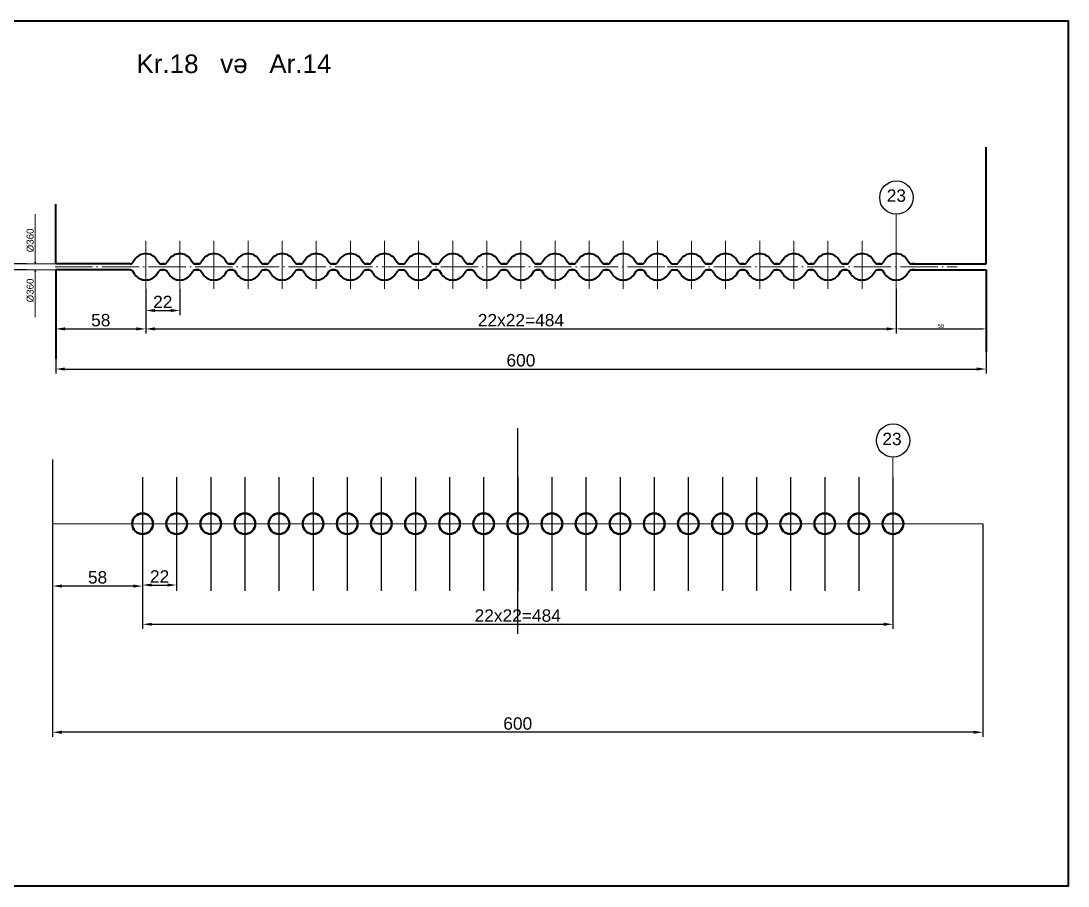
# Model space of a CAD drawing. Header units: millimetres. Extents: x 1526 to 31626, y -4643 to 9189.
# Drawn here: x 8038 to 8713, y -1469 to -911 of the extents above; entities that cross this region are included whole.
import ezdxf

# ---------------------------------------------------------------- set-up
doc = ezdxf.new("R2010")
doc.units = ezdxf.units.MM
doc.linetypes.add('ACAD_ISO04W100', pattern=[30, 24, -3, 0, -3])
for name, color, linetype, lineweight in [('Quota', 3, 'Continuous', 40), ('контурная', 7, 'Continuous', 50), ('осевые', 1, 'ACAD_ISO04W100', 25), ('тонкая', 7, 'Continuous', 20), ('тонкий', 7, 'Continuous', 20)]:
    doc.layers.add(name, color=color, linetype=linetype, lineweight=lineweight)
doc.layers.add('осевая', color=4, linetype='Continuous')
doc.styles.add('s1v4', font='arial.ttf', dxfattribs={"height": 4})
doc.styles.get("Standard").update_dxf_attribs({"font": 'arial.ttf'})
doc.dimstyles.new('ISO-25', dxfattribs={"dimtxt": 2.5, "dimasz": 2.5, "dimexe": 1.25, "dimexo": 0.625, "dimtad": 1, "dimtxsty": 'Standard', "dimcen": 2.5, "dimadec": 0, "dimazin": 0, "dimtfac": 1, "dimtmove": 0, "dimatfit": 3, "dimfxl": 1, "dimarcsym": 0})
doc.dimstyles.new('s2v4', dxfattribs={"dimtxt": 8, "dimasz": 6, "dimexe": 3, "dimexo": 0, "dimgap": 1.5, "dimtad": 1, "dimtxsty": 'Standard', "dimcen": 2.5, "dimadec": 0, "dimazin": 0, "dimtfac": 1, "dimtmove": 0, "dimatfit": 3, "dimfxl": 1, "dimarcsym": 0})

# ---------------------------------------------------------------- blocks, each defined once
blk = doc.blocks.new('*D697')
at = {"layer": 'Defpoints', "color": 0, "transparency": 16777216}
for p in [(8058.33, -1193.94), (8658.33, -1235.36), (8058.33, -1369.93)]:
    blk.add_point(p, dxfattribs=at)
at = {"layer": 'тонкая', "color": 0, "lineweight": -2, "transparency": 16777216}
for p, q in [((8058.33, -1193.94), (8058.33, -1372.93)), ((8658.33, -1235.36), (8658.33, -1372.93)), ((8652.33, -1369.93), (8064.33, -1369.93))]:
    blk.add_line(p, q, dxfattribs=at)
at = {"layer": 'тонкая', "color": 0, "transparency": 16777216}
for points in [[(8064.33, -1368.93), (8064.33, -1370.93), (8058.33, -1369.93)], [(8652.33, -1368.93), (8652.33, -1370.93), (8658.33, -1369.93)]]:
    blk.add_solid(points, dxfattribs=at)
at = {"layer": 'тонкая', "color": 0, "transparency": 16777216, "insert": (8358.33, -1364.34), "char_height": 8, "attachment_point": 5}
blk.add_mtext('600', dxfattribs=at)
blk = doc.blocks.new('*D705')
at = {"layer": 'Defpoints', "color": 0, "transparency": 16777216}
for p in [(8118.38, -1083.74), (8140.38, -1083.74), (8140.38, -1097.73)]:
    blk.add_point(p, dxfattribs=at)
at = {"layer": 'тонкий', "color": 0, "lineweight": -2, "transparency": 16777216}
for p, q in [((8118.38, -1083.74), (8118.38, -1100.73)), ((8140.38, -1083.74), (8140.38, -1100.73)), ((8124.38, -1097.73), (8134.38, -1097.73))]:
    blk.add_line(p, q, dxfattribs=at)
at = {"layer": 'тонкий', "color": 0, "transparency": 16777216}
for points in [[(8124.38, -1096.73), (8124.38, -1098.73), (8118.38, -1097.73)], [(8134.38, -1096.73), (8134.38, -1098.73), (8140.38, -1097.73)]]:
    blk.add_solid(points, dxfattribs=at)
at = {"layer": 'тонкий', "color": 0, "transparency": 16777216, "insert": (8129.38, -1092.21), "char_height": 8, "attachment_point": 5}
blk.add_mtext('22', dxfattribs=at)
blk = doc.blocks.new('*D706')
at = {"layer": 'Defpoints', "color": 0, "transparency": 16777216}
for p in [(8602.38, -1083.74), (8118.38, -1091.67), (8602.38, -1109.59)]:
    blk.add_point(p, dxfattribs=at)
at = {"layer": 'тонкий', "color": 0, "lineweight": -2, "transparency": 16777216}
for p, q in [((8602.38, -1083.74), (8602.38, -1112.59)), ((8118.38, -1091.67), (8118.38, -1112.59)), ((8124.38, -1109.59), (8596.38, -1109.59))]:
    blk.add_line(p, q, dxfattribs=at)
at = {"layer": 'тонкий', "color": 0, "transparency": 16777216}
for points in [[(8124.38, -1108.59), (8124.38, -1110.59), (8118.38, -1109.59)], [(8596.38, -1108.59), (8596.38, -1110.59), (8602.38, -1109.59)]]:
    blk.add_solid(points, dxfattribs=at)
at = {"layer": 'тонкий', "color": 0, "transparency": 16777216, "insert": (8360.38, -1104), "char_height": 8, "attachment_point": 5}
blk.add_mtext('22x22=484', dxfattribs=at)
blk = doc.blocks.new('*D707')
at = {"layer": 'Defpoints', "color": 0, "transparency": 16777216}
for p in [(8060.38, -1071.57), (8118.38, -1083.74), (8118.38, -1109.59)]:
    blk.add_point(p, dxfattribs=at)
at = {"layer": 'тонкий', "color": 0, "lineweight": -2, "transparency": 16777216}
for p, q in [((8060.38, -1071.57), (8060.38, -1112.59)), ((8118.38, -1083.74), (8118.38, -1112.59)), ((8066.38, -1109.59), (8112.38, -1109.59))]:
    blk.add_line(p, q, dxfattribs=at)
at = {"layer": 'тонкий', "color": 0, "transparency": 16777216}
for points in [[(8066.38, -1108.59), (8066.38, -1110.59), (8060.38, -1109.59)], [(8112.38, -1108.59), (8112.38, -1110.59), (8118.38, -1109.59)]]:
    blk.add_solid(points, dxfattribs=at)
at = {"layer": 'тонкий', "color": 0, "transparency": 16777216, "insert": (8089.38, -1104), "char_height": 8, "attachment_point": 5}
blk.add_mtext('58', dxfattribs=at)
blk = doc.blocks.new('*D708')
at = {"color": 0, "lineweight": -2, "transparency": 16777216}
for p, q in [((8660.38, -1072.2), (8660.38, -1110.84)), ((8602.38, -1084.99), (8602.38, -1110.84)), ((8604.88, -1109.59), (8657.88, -1109.59))]:
    blk.add_line(p, q, dxfattribs=at)
at = {"color": 0, "transparency": 16777216}
for points in [[(8604.88, -1109.17), (8604.88, -1110), (8602.38, -1109.59)], [(8657.88, -1109.17), (8657.88, -1110), (8660.38, -1109.59)]]:
    blk.add_solid(points, dxfattribs=at)
at = {"layer": 'Defpoints', "color": 0, "transparency": 16777216}
for p in [(8660.38, -1071.57), (8602.38, -1084.36), (8660.38, -1109.59)]:
    blk.add_point(p, dxfattribs=at)
at = {"color": 0, "lineweight": 15, "transparency": 16777216, "insert": (8631.38, -1107.68), "char_height": 2.5, "attachment_point": 5}
blk.add_mtext('58', dxfattribs=at)
blk = doc.blocks.new('*D709')
at = {"layer": 'Defpoints', "color": 0, "transparency": 16777216}
for p in [(8660.38, -1124.3), (8060.38, -1128.81), (8660.38, -1135.49)]:
    blk.add_point(p, dxfattribs=at)
at = {"layer": 'тонкий', "color": 0, "lineweight": -2, "transparency": 16777216}
for p, q in [((8660.38, -1124.3), (8660.38, -1138.49)), ((8060.38, -1128.81), (8060.38, -1138.49)), ((8066.38, -1135.49), (8654.38, -1135.49))]:
    blk.add_line(p, q, dxfattribs=at)
at = {"layer": 'тонкий', "color": 0, "transparency": 16777216}
for points in [[(8066.38, -1134.49), (8066.38, -1136.49), (8060.38, -1135.49)], [(8654.38, -1134.49), (8654.38, -1136.49), (8660.38, -1135.49)]]:
    blk.add_solid(points, dxfattribs=at)
at = {"layer": 'тонкий', "color": 0, "transparency": 16777216, "insert": (8360.38, -1129.9), "char_height": 8, "attachment_point": 5}
blk.add_mtext('600', dxfattribs=at)
blk = doc.blocks.new('_Open30')
at = {"color": 0, "linetype": 'ByBlock', "lineweight": -2}
for p, q in [((-1, 0.27), (0, 0)), ((0, 0), (-1, -0.27)), ((0, 0), (-1, 0))]:
    blk.add_line(p, q, dxfattribs=at)
blk = doc.blocks.new('*D710')
at = {"layer": 'Defpoints', "color": 0, "transparency": 16777216}
for p in [(8032.35, -1071.54), (8041.49, -1067.57), (8041.49, -1071.54)]:
    blk.add_point(p, dxfattribs=at)
at = {"layer": 'тонкий', "color": 0, "lineweight": -2, "transparency": 16777216}
for p, q in [((8032.35, -1061.57), (8032.35, -1055.57)), ((8041.49, -1067.57), (8029.35, -1067.57)), ((8041.49, -1071.54), (8029.35, -1071.54)), ((8032.35, -1067.57), (8032.35, -1071.54)), ((8032.35, -1077.54), (8032.35, -1101.12))]:
    blk.add_line(p, q, dxfattribs=at)
at = {"layer": 'тонкий', "color": 0, "transparency": 16777216}
for points in [[(8031.35, -1061.57), (8033.35, -1061.57), (8032.35, -1067.57)], [(8031.35, -1077.54), (8033.35, -1077.54), (8032.35, -1071.54)]]:
    blk.add_solid(points, dxfattribs=at)
at = {"layer": 'тонкий', "color": 0, "transparency": 16777216, "insert": (8026.77, -1092.33), "char_height": 8, "attachment_point": 5, "rotation": 90}
blk.add_mtext('6.4', dxfattribs=at)
blk = doc.blocks.new('*D717')
at = {"layer": 'Defpoints', "color": 0, "transparency": 16777216}
for p in [(8058.33, -1265.21), (8116.33, -1265.21), (8058.33, -1275.58)]:
    blk.add_point(p, dxfattribs=at)
at = {"layer": 'тонкая', "color": 0, "lineweight": -2, "transparency": 16777216}
for p, q in [((8058.33, -1265.21), (8058.33, -1278.58)), ((8116.33, -1265.21), (8116.33, -1278.58)), ((8110.33, -1275.58), (8064.33, -1275.58))]:
    blk.add_line(p, q, dxfattribs=at)
at = {"layer": 'тонкая', "color": 0, "transparency": 16777216}
for points in [[(8064.33, -1274.58), (8064.33, -1276.58), (8058.33, -1275.58)], [(8110.33, -1274.58), (8110.33, -1276.58), (8116.33, -1275.58)]]:
    blk.add_solid(points, dxfattribs=at)
at = {"layer": 'тонкая', "color": 0, "transparency": 16777216, "insert": (8087.33, -1269.99), "char_height": 8, "attachment_point": 5}
blk.add_mtext('58', dxfattribs=at)
blk = doc.blocks.new('*D718')
at = {"layer": 'Defpoints', "color": 0, "transparency": 16777216}
for p in [(8116.33, -1278.58), (8600.33, -1278.74), (8600.33, -1300.24)]:
    blk.add_point(p, dxfattribs=at)
at = {"layer": 'тонкая', "color": 0, "lineweight": -2, "transparency": 16777216}
for p, q in [((8116.33, -1278.58), (8116.33, -1303.24)), ((8600.33, -1278.74), (8600.33, -1303.24)), ((8122.33, -1300.24), (8594.33, -1300.24))]:
    blk.add_line(p, q, dxfattribs=at)
at = {"layer": 'тонкая', "color": 0, "transparency": 16777216}
for points in [[(8122.33, -1299.24), (8122.33, -1301.24), (8116.33, -1300.24)], [(8594.33, -1299.24), (8594.33, -1301.24), (8600.33, -1300.24)]]:
    blk.add_solid(points, dxfattribs=at)
at = {"layer": 'тонкая', "color": 0, "transparency": 16777216, "insert": (8358.33, -1294.66), "char_height": 8, "attachment_point": 5}
blk.add_mtext('22x22=484', dxfattribs=at)
blk = doc.blocks.new('*D719')
at = {"layer": 'Defpoints', "color": 0, "transparency": 16777216}
for p in [(8116.33, -1260.77), (8138.33, -1260.77), (8138.33, -1274.91)]:
    blk.add_point(p, dxfattribs=at)
at = {"layer": 'тонкая', "color": 0, "lineweight": -2, "transparency": 16777216}
for p, q in [((8116.33, -1260.77), (8116.33, -1277.91)), ((8138.33, -1260.77), (8138.33, -1277.91)), ((8122.33, -1274.91), (8132.33, -1274.91))]:
    blk.add_line(p, q, dxfattribs=at)
at = {"layer": 'тонкая', "color": 0, "transparency": 16777216}
for points in [[(8122.33, -1273.91), (8122.33, -1275.91), (8116.33, -1274.91)], [(8132.33, -1273.91), (8132.33, -1275.91), (8138.33, -1274.91)]]:
    blk.add_solid(points, dxfattribs=at)
at = {"layer": 'тонкая', "color": 0, "transparency": 16777216, "insert": (8127.33, -1269.39), "char_height": 8, "attachment_point": 5}
blk.add_mtext('22', dxfattribs=at)

msp = doc.modelspace()

# ---------------------------------------------------------------- linework, layer by layer
at = {"lineweight": 40}
for p, q in [((8660.38306, -1067.57284), (8660.38306, -992.25135)), ((8060.38306, -1067.57284), (8060.38306, -1029.07355)), ((8111.41221, -1064.70898), (8110.00408, -1066.71999)), ((8125.35392, -1064.70898), (8126.76205, -1066.71999)), ((8133.41221, -1064.70898), (8132.00408, -1066.71999)), ((8147.35392, -1064.70898), (8148.76205, -1066.71999)), ((8155.41221, -1064.70898), (8154.00408, -1066.71999)), ((8169.35392, -1064.70898), (8170.76205, -1066.71999)), ((8177.41221, -1064.70898), (8176.00408, -1066.71999)), ((8191.35392, -1064.70898), (8192.76205, -1066.71999)), ((8199.41221, -1064.70898), (8198.00408, -1066.71999)), ((8213.35392, -1064.70898), (8214.76205, -1066.71999)), ((8221.41221, -1064.70898), (8220.00408, -1066.71999)), ((8235.35392, -1064.70898), (8236.76205, -1066.71999)), ((8243.41221, -1064.70898), (8242.00408, -1066.71999)), ((8257.35392, -1064.70898), (8258.76205, -1066.71999)), ((8265.41221, -1064.70898), (8264.00408, -1066.71999)), ((8279.35392, -1064.70898), (8280.76205, -1066.71999)), ((8287.41221, -1064.70898), (8286.00408, -1066.71999)), ((8301.35392, -1064.70898), (8302.76205, -1066.71999)), ((8309.41221, -1064.70898), (8308.00408, -1066.71999)), ((8323.35392, -1064.70898), (8324.76205, -1066.71999)), ((8331.41221, -1064.70898), (8330.00408, -1066.71999)), ((8345.35392, -1064.70898), (8346.76205, -1066.71999)), ((8353.41221, -1064.70898), (8352.00408, -1066.71999)), ((8367.35392, -1064.70898), (8368.76205, -1066.71999)), ((8375.41221, -1064.70898), (8374.00408, -1066.71999)), ((8389.35392, -1064.70898), (8390.76205, -1066.71999)), ((8397.41221, -1064.70898), (8396.00408, -1066.71999)), ((8411.35392, -1064.70898), (8412.76205, -1066.71999)), ((8419.41221, -1064.70898), (8418.00408, -1066.71999)), ((8433.35392, -1064.70898), (8434.76205, -1066.71999)), ((8441.41221, -1064.70898), (8440.00408, -1066.71999)), ((8455.35392, -1064.70898), (8456.76205, -1066.71999)), ((8463.41221, -1064.70898), (8462.00408, -1066.71999)), ((8477.35392, -1064.70898), (8478.76205, -1066.71999)), ((8485.41221, -1064.70898), (8484.00408, -1066.71999)), ((8499.35392, -1064.70898), (8500.76205, -1066.71999)), ((8507.41221, -1064.70898), (8506.00408, -1066.71999)), ((8521.35392, -1064.70898), (8522.76205, -1066.71999)), ((8529.41221, -1064.70898), (8528.00408, -1066.71999)), ((8543.35392, -1064.70898), (8544.76205, -1066.71999)), ((8551.41221, -1064.70898), (8550.00408, -1066.71999)), ((8565.35392, -1064.70898), (8566.76205, -1066.71999)), ((8573.41221, -1064.70898), (8572.00408, -1066.71999)), ((8587.35392, -1064.70898), (8588.76205, -1066.71999)), ((8595.41221, -1064.70898), (8594.00408, -1066.71999)), ((8609.35392, -1064.70898), (8610.76205, -1066.71999)), ((8108.36577, -1067.57284), (8060.38306, -1067.57284)), ((8108.36577, -1071.57284), (8060.38306, -1071.57284)), ((8060.38306, -1071.57284), (8060.38306, -1128.81125)), ((8111.41221, -1074.4367), (8110.00408, -1072.42569)), ((8125.35392, -1074.4367), (8126.76205, -1072.42569)), ((8128.40035, -1067.57284), (8130.36577, -1067.57284)), ((8128.40035, -1071.57284), (8130.36577, -1071.57284)), ((8130.36577, -1067.57284), (8128.49751, -1067.57284)), ((8130.36577, -1071.57284), (8128.68816, -1071.57284)), ((8133.41221, -1074.4367), (8132.00408, -1072.42569)), ((8147.35392, -1074.4367), (8148.76205, -1072.42569)), ((8150.40035, -1067.57284), (8152.36577, -1067.57284)), ((8150.40035, -1071.57284), (8152.36577, -1071.57284)), ((8152.36577, -1067.57284), (8150.49751, -1067.57284)), ((8152.36577, -1071.57284), (8150.68816, -1071.57284)), ((8155.41221, -1074.4367), (8154.00408, -1072.42569)), ((8169.35392, -1074.4367), (8170.76205, -1072.42569)), ((8172.40035, -1067.57284), (8174.36577, -1067.57284)), ((8172.40035, -1071.57284), (8174.36577, -1071.57284)), ((8174.36577, -1067.57284), (8172.49751, -1067.57284)), ((8174.36577, -1071.57284), (8172.68816, -1071.57284)), ((8177.41221, -1074.4367), (8176.00408, -1072.42569)), ((8191.35392, -1074.4367), (8192.76205, -1072.42569)), ((8194.40035, -1067.57284), (8196.36577, -1067.57284)), ((8194.40035, -1071.57284), (8195.98442, -1071.57284)), ((8196.36577, -1067.57284), (8194.49751, -1067.57284)), ((8196.36577, -1071.57284), (8194.68816, -1071.57284)), ((8199.41221, -1074.4367), (8198.00408, -1072.42569)), ((8213.35392, -1074.4367), (8214.76205, -1072.42569)), ((8216.40035, -1067.57284), (8218.36577, -1067.57284)), ((8216.40035, -1071.57284), (8218.36577, -1071.57284)), ((8218.36577, -1067.57284), (8216.49751, -1067.57284)), ((8218.36577, -1071.57284), (8216.68816, -1071.57284)), ((8221.41221, -1074.4367), (8220.00408, -1072.42569)), ((8235.35392, -1074.4367), (8236.76205, -1072.42569)), ((8238.40035, -1067.57284), (8240.36577, -1067.57284)), ((8238.40035, -1071.57284), (8240.36577, -1071.57284)), ((8240.36577, -1067.57284), (8238.49751, -1067.57284)), ((8240.36577, -1071.57284), (8238.68816, -1071.57284)), ((8243.41221, -1074.4367), (8242.00408, -1072.42569)), ((8257.35392, -1074.4367), (8258.76205, -1072.42569)), ((8260.40035, -1067.57284), (8262.36577, -1067.57284)), ((8260.40035, -1071.57284), (8262.36577, -1071.57284)), ((8262.36577, -1067.57284), (8260.49751, -1067.57284)), ((8262.36577, -1071.57284), (8260.68816, -1071.57284)), ((8265.41221, -1074.4367), (8264.00408, -1072.42569)), ((8279.35392, -1074.4367), (8280.76205, -1072.42569)), ((8282.40035, -1067.57284), (8284.36577, -1067.57284)), ((8282.40035, -1071.57284), (8284.36577, -1071.57284)), ((8287.41221, -1074.4367), (8286.00408, -1072.42569)), ((8301.35392, -1074.4367), (8302.76205, -1072.42569)), ((8304.40035, -1067.57284), (8306.36577, -1067.57284)), ((8304.40035, -1071.57284), (8306.36577, -1071.57284)), ((8306.36577, -1067.57284), (8304.49751, -1067.57284)), ((8306.36577, -1071.57284), (8304.68816, -1071.57284)), ((8309.41221, -1074.4367), (8308.00408, -1072.42569)), ((8323.35392, -1074.4367), (8324.76205, -1072.42569)), ((8326.40035, -1067.57284), (8328.36577, -1067.57284)), ((8326.40035, -1071.57284), (8328.36577, -1071.57284)), ((8328.36577, -1067.57284), (8326.49751, -1067.57284)), ((8328.36577, -1071.57284), (8326.68816, -1071.57284)), ((8331.41221, -1074.4367), (8330.00408, -1072.42569)), ((8345.35392, -1074.4367), (8346.76205, -1072.42569)), ((8348.40035, -1067.57284), (8350.36577, -1067.57284)), ((8348.40035, -1071.57284), (8350.36577, -1071.57284)), ((8350.36577, -1067.57284), (8348.49751, -1067.57284)), ((8350.36577, -1071.57284), (8348.68816, -1071.57284)), ((8353.41221, -1074.4367), (8352.00408, -1072.42569)), ((8367.35392, -1074.4367), (8368.76205, -1072.42569)), ((8370.40035, -1067.57284), (8372.36577, -1067.57284)), ((8370.40035, -1071.57284), (8371.98442, -1071.57284)), ((8372.36577, -1067.57284), (8370.49751, -1067.57284)), ((8372.36577, -1071.57284), (8370.68816, -1071.57284)), ((8375.41221, -1074.4367), (8374.00408, -1072.42569)), ((8389.35392, -1074.4367), (8390.76205, -1072.42569)), ((8392.40035, -1067.57284), (8394.36577, -1067.57284)), ((8392.40035, -1071.57284), (8394.36577, -1071.57284)), ((8394.36577, -1067.57284), (8392.49751, -1067.57284)), ((8394.36577, -1071.57284), (8392.68816, -1071.57284)), ((8397.41221, -1074.4367), (8396.00408, -1072.42569)), ((8411.35392, -1074.4367), (8412.76205, -1072.42569)), ((8414.40035, -1067.57284), (8416.36577, -1067.57284)), ((8414.40035, -1071.57284), (8416.36577, -1071.57284)), ((8416.36577, -1067.57284), (8414.49751, -1067.57284)), ((8416.36577, -1071.57284), (8414.68816, -1071.57284)), ((8419.41221, -1074.4367), (8418.00408, -1072.42569)), ((8433.35392, -1074.4367), (8434.76205, -1072.42569)), ((8436.40035, -1067.57284), (8438.36577, -1067.57284)), ((8436.40035, -1071.57284), (8438.36577, -1071.57284)), ((8438.36577, -1067.57284), (8436.49751, -1067.57284)), ((8438.36577, -1071.57284), (8436.68816, -1071.57284)), ((8441.41221, -1074.4367), (8440.00408, -1072.42569)), ((8455.35392, -1074.4367), (8456.76205, -1072.42569)), ((8458.40035, -1067.57284), (8461.47315, -1067.57284)), ((8458.40035, -1071.57284), (8461.56849, -1071.57284)), ((8463.41221, -1074.4367), (8462.00408, -1072.42569)), ((8477.35392, -1074.4367), (8478.76205, -1072.42569)), ((8480.40035, -1067.57284), (8482.36577, -1067.57284)), ((8480.40035, -1071.57284), (8482.36577, -1071.57284)), ((8482.36577, -1067.57284), (8480.49751, -1067.57284)), ((8482.36577, -1071.57284), (8480.68816, -1071.57284)), ((8485.41221, -1074.4367), (8484.00408, -1072.42569)), ((8499.35392, -1074.4367), (8500.76205, -1072.42569)), ((8502.40035, -1067.57284), (8504.36577, -1067.57284)), ((8502.40035, -1071.57284), (8504.36577, -1071.57284)), ((8504.36577, -1067.57284), (8502.49751, -1067.57284)), ((8504.36577, -1071.57284), (8502.68816, -1071.57284)), ((8507.41221, -1074.4367), (8506.00408, -1072.42569)), ((8521.35392, -1074.4367), (8522.76205, -1072.42569)), ((8524.40035, -1067.57284), (8526.36577, -1067.57284)), ((8524.40035, -1071.57284), (8526.36577, -1071.57284)), ((8526.36577, -1067.57284), (8524.49751, -1067.57284)), ((8526.36577, -1071.57284), (8524.68816, -1071.57284)), ((8529.41221, -1074.4367), (8528.00408, -1072.42569)), ((8543.35392, -1074.4367), (8544.76205, -1072.42569)), ((8546.40035, -1067.57284), (8548.36577, -1067.57284)), ((8546.40035, -1071.57284), (8547.98442, -1071.57284)), ((8548.36577, -1067.57284), (8546.49751, -1067.57284)), ((8548.36577, -1071.57284), (8546.68816, -1071.57284)), ((8551.41221, -1074.4367), (8550.00408, -1072.42569)), ((8565.35392, -1074.4367), (8566.76205, -1072.42569)), ((8568.40035, -1067.57284), (8570.36577, -1067.57284)), ((8568.40035, -1071.57284), (8570.36577, -1071.57284)), ((8570.36577, -1067.57284), (8568.49751, -1067.57284)), ((8570.36577, -1071.57284), (8568.68816, -1071.57284)), ((8573.41221, -1074.4367), (8572.00408, -1072.42569)), ((8587.35392, -1074.4367), (8588.76205, -1072.42569)), ((8590.40035, -1067.57284), (8592.36577, -1067.57284)), ((8590.40035, -1071.57284), (8592.36577, -1071.57284)), ((8592.36577, -1067.57284), (8590.49751, -1067.57284)), ((8592.36577, -1071.57284), (8590.68816, -1071.57284)), ((8595.41221, -1074.4367), (8594.00408, -1072.42569)), ((8609.35392, -1074.4367), (8610.76205, -1072.42569)), ((8612.40035, -1067.57284), (8660.38306, -1067.57284)), ((8612.40035, -1071.57284), (8660.38306, -1071.57284)), ((8614.36577, -1067.57284), (8612.49751, -1067.57284)), ((8614.36577, -1071.57284), (8612.68816, -1071.57284)), ((8660.38306, -1071.57284), (8660.38306, -1124.30165))]:
    msp.add_line(p, q, dxfattribs=at)
at = {"lineweight": 5}
for p, q in [((8047.13864, -1035.45493), (8047.13864, -1066.57284)), ((8047.13864, -1072.54013), (8047.13864, -1101.98424))]:
    msp.add_line(p, q, dxfattribs=at)
at = {"lineweight": 15}
for p, q in [((8602.38306, -1035.55486), (8602.38306, -1083.7377)), ((8118.38306, -1069.57284), (8118.38306, -1052.80742)), ((8118.38306, -1052.80742), (8118.38306, -1083.7377)), ((8140.38306, -1052.80742), (8140.38306, -1083.7377)), ((8140.38306, -1069.57284), (8140.38306, -1052.80742)), ((8162.38306, -1052.80742), (8162.38306, -1083.7377)), ((8162.38306, -1069.57284), (8162.38306, -1052.80742)), ((8184.38306, -1052.80742), (8184.38306, -1083.7377)), ((8184.38306, -1069.57284), (8184.38306, -1052.80742)), ((8206.38306, -1052.80742), (8206.38306, -1083.7377)), ((8206.38306, -1069.57284), (8206.38306, -1052.80742)), ((8228.38306, -1052.80742), (8228.38306, -1083.7377)), ((8228.38306, -1069.57284), (8228.38306, -1052.80742)), ((8250.38306, -1052.80742), (8250.38306, -1083.7377)), ((8250.38306, -1069.57284), (8250.38306, -1052.80742)), ((8272.38306, -1052.80742), (8272.38306, -1083.7377)), ((8272.38306, -1069.57284), (8272.38306, -1052.80742)), ((8294.38306, -1052.80742), (8294.38306, -1083.7377)), ((8294.38306, -1069.57284), (8294.38306, -1052.80742)), ((8316.38306, -1052.80742), (8316.38306, -1083.7377)), ((8316.38306, -1069.57284), (8316.38306, -1052.80742)), ((8338.38306, -1052.80742), (8338.38306, -1083.7377)), ((8338.38306, -1069.57284), (8338.38306, -1052.80742)), ((8360.38306, -1052.80742), (8360.38306, -1083.7377)), ((8360.38306, -1069.57284), (8360.38306, -1052.80742)), ((8382.38306, -1052.80742), (8382.38306, -1083.7377)), ((8382.38306, -1069.57284), (8382.38306, -1052.80742)), ((8404.38306, -1052.80742), (8404.38306, -1083.7377)), ((8404.38306, -1069.57284), (8404.38306, -1052.80742)), ((8426.38306, -1052.80742), (8426.38306, -1083.7377)), ((8426.38306, -1069.57284), (8426.38306, -1052.80742)), ((8448.38306, -1052.80742), (8448.38306, -1083.7377)), ((8448.38306, -1069.57284), (8448.38306, -1052.80742)), ((8470.38306, -1052.80742), (8470.38306, -1083.7377)), ((8470.38306, -1069.57284), (8470.38306, -1052.80742)), ((8492.38306, -1052.80742), (8492.38306, -1083.7377)), ((8492.38306, -1069.57284), (8492.38306, -1052.80742)), ((8514.38306, -1052.80742), (8514.38306, -1083.7377)), ((8514.38306, -1069.57284), (8514.38306, -1052.80742)), ((8536.38306, -1052.80742), (8536.38306, -1083.7377)), ((8536.38306, -1069.57284), (8536.38306, -1052.80742)), ((8558.38306, -1052.80742), (8558.38306, -1083.7377)), ((8558.38306, -1069.57284), (8558.38306, -1052.80742)), ((8580.38306, -1052.80742), (8580.38306, -1083.7377)), ((8580.38306, -1069.57284), (8580.38306, -1052.80742)), ((8602.38306, -1069.57284), (8602.38306, -1052.80742)), ((8060.38306, -1067.57284), (8041.49003, -1067.57284)), ((8060.38306, -1071.54013), (8041.49003, -1071.54013)), ((8600.26592, -1192.37121), (8600.3278, -1224.89701))]:
    msp.add_line(p, q, dxfattribs=at)
for centre in [(8602.52391, -1024.80217), (8600.40676, -1181.61851)]:
    msp.add_circle(centre, 10.75362)
at = {"lineweight": 40}
for centre, radius, start, end in [((8108.36577, -1065.57284), 2, 270, 325), ((8118.38306, -1069.57284), 8.5, 90, 145.09487953), ((8118.38306, -1069.57284), 8.5, 34.90512047, 90), ((8128.40035, -1065.57284), 2, 215, 270), ((8130.36577, -1065.57284), 2, 270, 325), ((8140.38306, -1069.57284), 8.5, 90, 145.09487953), ((8140.38306, -1069.57284), 8.5, 34.90512047, 90), ((8150.40035, -1065.57284), 2, 215, 270), ((8152.36577, -1065.57284), 2, 270, 325), ((8162.38306, -1069.57284), 8.5, 90, 145.09487953), ((8162.38306, -1069.57284), 8.5, 34.90512047, 90), ((8172.40035, -1065.57284), 2, 215, 270), ((8174.36577, -1065.57284), 2, 270, 325), ((8184.38306, -1069.57284), 8.5, 90, 145.09487953), ((8184.38306, -1069.57284), 8.5, 34.90512047, 90), ((8194.40035, -1065.57284), 2, 215, 270), ((8196.36577, -1065.57284), 2, 270, 325), ((8206.38306, -1069.57284), 8.5, 90, 145.09487953), ((8206.38306, -1069.57284), 8.5, 34.90512047, 90), ((8216.40035, -1065.57284), 2, 215, 270), ((8218.36577, -1065.57284), 2, 270, 325), ((8228.38306, -1069.57284), 8.5, 90, 145.09487953), ((8228.38306, -1069.57284), 8.5, 34.90512047, 90), ((8238.40035, -1065.57284), 2, 215, 270), ((8240.36577, -1065.57284), 2, 270, 325), ((8250.38306, -1069.57284), 8.5, 90, 145.09487953), ((8250.38306, -1069.57284), 8.5, 34.90512047, 90), ((8260.40035, -1065.57284), 2, 215, 270), ((8262.36577, -1065.57284), 2, 270, 325), ((8272.38306, -1069.57284), 8.5, 90, 145.09487953), ((8272.38306, -1069.57284), 8.5, 34.90512047, 90), ((8282.40035, -1065.57284), 2, 215, 270), ((8284.36577, -1065.57284), 2, 270, 325), ((8294.38306, -1069.57284), 8.5, 90, 145.09487953), ((8294.38306, -1069.57284), 8.5, 34.90512047, 90), ((8304.40035, -1065.57284), 2, 215, 270), ((8306.36577, -1065.57284), 2, 270, 325), ((8316.38306, -1069.57284), 8.5, 90, 145.09487953), ((8316.38306, -1069.57284), 8.5, 34.90512047, 90), ((8326.40035, -1065.57284), 2, 215, 270), ((8328.36577, -1065.57284), 2, 270, 325), ((8338.38306, -1069.57284), 8.5, 90, 145.09487953), ((8338.38306, -1069.57284), 8.5, 34.90512047, 90), ((8348.40035, -1065.57284), 2, 215, 270), ((8350.36577, -1065.57284), 2, 270, 325), ((8360.38306, -1069.57284), 8.5, 90, 145.09487953), ((8360.38306, -1069.57284), 8.5, 34.90512047, 90), ((8370.40035, -1065.57284), 2, 215, 270), ((8372.36577, -1065.57284), 2, 270, 325), ((8382.38306, -1069.57284), 8.5, 90, 145.09487953), ((8382.38306, -1069.57284), 8.5, 34.90512047, 90), ((8392.40035, -1065.57284), 2, 215, 270), ((8394.36577, -1065.57284), 2, 270, 325), ((8404.38306, -1069.57284), 8.5, 90, 145.09487953), ((8404.38306, -1069.57284), 8.5, 34.90512047, 90), ((8414.40035, -1065.57284), 2, 215, 270), ((8416.36577, -1065.57284), 2, 270, 325), ((8426.38306, -1069.57284), 8.5, 90, 145.09487953), ((8426.38306, -1069.57284), 8.5, 34.90512047, 90), ((8436.40035, -1065.57284), 2, 215, 270), ((8438.36577, -1065.57284), 2, 270, 325), ((8448.38306, -1069.57284), 8.5, 90, 145.09487953), ((8448.38306, -1069.57284), 8.5, 34.90512047, 90), ((8458.40035, -1065.57284), 2, 215, 270), ((8460.36577, -1065.57284), 2, 270, 325), ((8470.38306, -1069.57284), 8.5, 90, 145.09487953), ((8470.38306, -1069.57284), 8.5, 34.90512047, 90), ((8480.40035, -1065.57284), 2, 215, 270), ((8482.36577, -1065.57284), 2, 270, 325), ((8492.38306, -1069.57284), 8.5, 90, 145.09487953), ((8492.38306, -1069.57284), 8.5, 34.90512047, 90), ((8502.40035, -1065.57284), 2, 215, 270), ((8504.36577, -1065.57284), 2, 270, 325), ((8514.38306, -1069.57284), 8.5, 90, 145.09487953), ((8514.38306, -1069.57284), 8.5, 34.90512047, 90), ((8524.40035, -1065.57284), 2, 215, 270), ((8526.36577, -1065.57284), 2, 270, 325), ((8536.38306, -1069.57284), 8.5, 90, 145.09487953), ((8536.38306, -1069.57284), 8.5, 34.90512047, 90), ((8546.40035, -1065.57284), 2, 215, 270), ((8548.36577, -1065.57284), 2, 270, 325), ((8558.38306, -1069.57284), 8.5, 90, 145.09487953), ((8558.38306, -1069.57284), 8.5, 34.90512047, 90), ((8568.40035, -1065.57284), 2, 215, 270), ((8570.36577, -1065.57284), 2, 270, 325), ((8580.38306, -1069.57284), 8.5, 90, 145.09487953), ((8580.38306, -1069.57284), 8.5, 34.90512047, 90), ((8590.40035, -1065.57284), 2, 215, 270), ((8592.36577, -1065.57284), 2, 270, 325), ((8602.38306, -1069.57284), 8.5, 90, 145.09487953), ((8602.38306, -1069.57284), 8.5, 34.90512047, 90), ((8612.40035, -1065.57284), 2, 215, 270), ((8108.36577, -1073.57284), 2, 35, 90), ((8128.40035, -1073.57284), 2, 90, 145), ((8130.36577, -1073.57284), 2, 35, 90), ((8150.40035, -1073.57284), 2, 90, 145), ((8152.36577, -1073.57284), 2, 35, 90), ((8172.40035, -1073.57284), 2, 90, 145), ((8174.36577, -1073.57284), 2, 35, 90), ((8194.40035, -1073.57284), 2, 90, 145), ((8196.36577, -1073.57284), 2, 35, 90), ((8216.40035, -1073.57284), 2, 90, 145), ((8218.36577, -1073.57284), 2, 35, 90), ((8238.40035, -1073.57284), 2, 90, 145), ((8240.36577, -1073.57284), 2, 35, 90), ((8260.40035, -1073.57284), 2, 90, 145), ((8262.36577, -1073.57284), 2, 35, 90), ((8282.40035, -1073.57284), 2, 90, 145), ((8284.36577, -1073.57284), 2, 35, 90), ((8304.40035, -1073.57284), 2, 90, 145), ((8306.36577, -1073.57284), 2, 35, 90), ((8326.40035, -1073.57284), 2, 90, 145), ((8328.36577, -1073.57284), 2, 35, 90), ((8348.40035, -1073.57284), 2, 90, 145), ((8350.36577, -1073.57284), 2, 35, 90), ((8370.40035, -1073.57284), 2, 90, 145), ((8372.36577, -1073.57284), 2, 35, 90), ((8392.40035, -1073.57284), 2, 90, 145), ((8394.36577, -1073.57284), 2, 35, 90), ((8414.40035, -1073.57284), 2, 90, 145), ((8416.36577, -1073.57284), 2, 35, 90), ((8436.40035, -1073.57284), 2, 90, 145), ((8438.36577, -1073.57284), 2, 35, 90), ((8458.40035, -1073.57284), 2, 90, 145), ((8460.36577, -1073.57284), 2, 35, 90), ((8480.40035, -1073.57284), 2, 90, 145), ((8482.36577, -1073.57284), 2, 35, 90), ((8502.40035, -1073.57284), 2, 90, 145), ((8504.36577, -1073.57284), 2, 35, 90), ((8524.40035, -1073.57284), 2, 90, 145), ((8526.36577, -1073.57284), 2, 35, 90), ((8546.40035, -1073.57284), 2, 90, 145), ((8548.36577, -1073.57284), 2, 35, 90), ((8568.40035, -1073.57284), 2, 90, 145), ((8570.36577, -1073.57284), 2, 35, 90), ((8590.40035, -1073.57284), 2, 90, 145), ((8592.36577, -1073.57284), 2, 35, 90), ((8612.40035, -1073.57284), 2, 90, 145), ((8118.38306, -1069.57284), 8.5, 214.90512047, 270), ((8118.38306, -1069.57284), 8.5, 270, 325.09487953), ((8140.38306, -1069.57284), 8.5, 214.90512047, 270), ((8140.38306, -1069.57284), 8.5, 270, 325.09487953), ((8162.38306, -1069.57284), 8.5, 214.90512047, 270), ((8162.38306, -1069.57284), 8.5, 270, 325.09487953), ((8184.38306, -1069.57284), 8.5, 214.90512047, 270), ((8184.38306, -1069.57284), 8.5, 270, 325.09487953), ((8206.38306, -1069.57284), 8.5, 214.90512047, 270), ((8206.38306, -1069.57284), 8.5, 270, 325.09487953), ((8228.38306, -1069.57284), 8.5, 214.90512047, 270), ((8228.38306, -1069.57284), 8.5, 270, 325.09487953), ((8250.38306, -1069.57284), 8.5, 214.90512047, 270), ((8250.38306, -1069.57284), 8.5, 270, 325.09487953), ((8272.38306, -1069.57284), 8.5, 214.90512047, 270), ((8272.38306, -1069.57284), 8.5, 270, 325.09487953), ((8294.38306, -1069.57284), 8.5, 214.90512047, 270), ((8294.38306, -1069.57284), 8.5, 270, 325.09487953), ((8316.38306, -1069.57284), 8.5, 214.90512047, 270), ((8316.38306, -1069.57284), 8.5, 270, 325.09487953), ((8338.38306, -1069.57284), 8.5, 214.90512047, 270), ((8338.38306, -1069.57284), 8.5, 270, 325.09487953), ((8360.38306, -1069.57284), 8.5, 214.90512047, 270), ((8360.38306, -1069.57284), 8.5, 270, 325.09487953), ((8382.38306, -1069.57284), 8.5, 214.90512047, 270), ((8382.38306, -1069.57284), 8.5, 270, 325.09487953), ((8404.38306, -1069.57284), 8.5, 214.90512047, 270), ((8404.38306, -1069.57284), 8.5, 270, 325.09487953), ((8426.38306, -1069.57284), 8.5, 214.90512047, 270), ((8426.38306, -1069.57284), 8.5, 270, 325.09487953), ((8448.38306, -1069.57284), 8.5, 214.90512047, 270), ((8448.38306, -1069.57284), 8.5, 270, 325.09487953), ((8470.38306, -1069.57284), 8.5, 214.90512047, 270), ((8470.38306, -1069.57284), 8.5, 270, 325.09487953), ((8492.38306, -1069.57284), 8.5, 214.90512047, 270), ((8492.38306, -1069.57284), 8.5, 270, 325.09487953), ((8514.38306, -1069.57284), 8.5, 214.90512047, 270), ((8514.38306, -1069.57284), 8.5, 270, 325.09487953), ((8536.38306, -1069.57284), 8.5, 214.90512047, 270), ((8536.38306, -1069.57284), 8.5, 270, 325.09487953), ((8558.38306, -1069.57284), 8.5, 214.90512047, 270), ((8558.38306, -1069.57284), 8.5, 270, 325.09487953), ((8580.38306, -1069.57284), 8.5, 214.90512047, 270), ((8580.38306, -1069.57284), 8.5, 270, 325.09487953), ((8602.38306, -1069.57284), 8.5, 214.90512047, 270), ((8602.38306, -1069.57284), 8.5, 270, 325.09487953)]:
    msp.add_arc(centre, radius, start, end, dxfattribs=at)
at = {"layer": 'Quota'}
msp.add_lwpolyline([(7834.62833, -910.824), (8713.26444, -910.824), (8713.26444, -1469.2089), (7834.62833, -1469.2089)], close=True, dxfattribs=at)
at = {"layer": 'контурная'}
for centre in [(8116.3278, -1235.35533), (8138.3278, -1235.35533), (8160.3278, -1235.35533), (8182.3278, -1235.35533), (8204.3278, -1235.35533), (8226.3278, -1235.35533), (8248.3278, -1235.35533), (8270.3278, -1235.35533), (8292.3278, -1235.35533), (8314.3278, -1235.35533), (8336.3278, -1235.35533), (8358.3278, -1235.35533), (8380.3278, -1235.35533), (8402.3278, -1235.35533), (8424.3278, -1235.35533), (8446.3278, -1235.35533), (8468.3278, -1235.35533), (8490.3278, -1235.35533), (8512.3278, -1235.35533), (8534.3278, -1235.35533), (8556.3278, -1235.35533), (8578.3278, -1235.35533), (8600.3278, -1235.35533)]:
    msp.add_circle(centre, 6.7, dxfattribs=at)
at = {"layer": 'осевая'}
for p, q in [((8358.3278, -1306.39138), (8358.3278, -1173.59334)), ((8116.3278, -1205.23994), (8116.3278, -1278.74438)), ((8138.3278, -1205.23994), (8138.3278, -1278.74438)), ((8160.3278, -1205.23994), (8160.3278, -1278.74438)), ((8182.3278, -1205.23994), (8182.3278, -1278.74438)), ((8204.3278, -1205.23994), (8204.3278, -1278.74438)), ((8226.3278, -1205.23994), (8226.3278, -1278.74438)), ((8248.3278, -1205.23994), (8248.3278, -1278.74438)), ((8270.3278, -1205.23994), (8270.3278, -1278.74438)), ((8292.3278, -1205.23994), (8292.3278, -1278.74438)), ((8314.3278, -1205.23994), (8314.3278, -1278.74438)), ((8336.3278, -1205.23994), (8336.3278, -1278.74438)), ((8358.3278, -1205.23994), (8358.3278, -1278.74438)), ((8380.3278, -1205.23994), (8380.3278, -1278.74438)), ((8402.3278, -1205.23994), (8402.3278, -1278.74438)), ((8424.3278, -1205.23994), (8424.3278, -1278.74438)), ((8446.3278, -1205.23994), (8446.3278, -1278.74438)), ((8468.3278, -1205.23994), (8468.3278, -1278.74438)), ((8490.3278, -1205.23994), (8490.3278, -1278.74438)), ((8512.3278, -1205.23994), (8512.3278, -1278.74438)), ((8534.3278, -1205.23994), (8534.3278, -1278.74438)), ((8556.3278, -1205.23994), (8556.3278, -1278.74438)), ((8578.3278, -1205.23994), (8578.3278, -1278.74438)), ((8600.3278, -1205.23994), (8600.3278, -1278.74438))]:
    msp.add_line(p, q, dxfattribs=at)
at = {"layer": 'осевые', "lineweight": 15}
for p, q in [((8060.07836, -1069.57284), (8289.77675, -1069.57284)), ((8278.7002, -1069.57284), (8465.77675, -1069.57284)), ((8454.7002, -1069.57284), (8641.77675, -1069.57284))]:
    msp.add_line(p, q, dxfattribs=at)
at = {"layer": 'тонкая'}
for p, q in [((8058.3278, -1275.57653), (8058.3278, -1193.94153)), ((8058.3278, -1235.35533), (8658.3278, -1235.35533))]:
    msp.add_line(p, q, dxfattribs=at)

# ---------------------------------------------------------------- block references
at = {"lineweight": 5}
for p, rotation in [((8047.13864, -1067.57284), 270), ((8047.13864, -1071.54013), 90)]:
    msp.add_blockref('_Open30', p, dxfattribs=dict(at, rotation=rotation))

# ---------------------------------------------------------------- texts
at = {"char_height": 8, "attachment_point": 5}
for insert in [(8602.52192, -1023.5963), (8599.71387, -1180.66411)]:
    msp.add_mtext('23', dxfattribs=dict(at, insert=insert))
at = {"layer": 'тонкий', "style": 's1v4'}
msp.add_text('Kr.18   və   Ar.14', height=12, dxfattribs=at).set_placement((8112.39697, -944.46823))
at = {"layer": 'тонкий', "char_height": 4.5, "attachment_point": 5, "rotation": 90}
for insert in [(8043.88864, -1052.49237), (8043.88864, -1084.80357)]:
    msp.add_mtext('%%C360', dxfattribs=dict(at, insert=insert))

# ---------------------------------------------------------------- dimensions: what is measured, and where the dimension line sits
at = {"lineweight": 15}
dim = msp.add_linear_dim(base=(8660.38306, -1109.58614), p1=(8602.38306, -1084.3627), p2=(8660.38306, -1071.57284), dimstyle='ISO-25', dxfattribs=at)
dim.commit()
dim.dimension.update_dxf_attribs({"geometry": '*D708', "text_midpoint": (8631.38306, -1107.68471)})
at = {"layer": 'тонкая'}
for base, p1, p2, picture, middle in [((8058.3278, -1369.92626), (8658.3278, -1235.35533), (8058.3278, -1193.94153), '*D697', (8358.3278, -1364.34168)), ((8138.3278, -1274.90562), (8116.3278, -1260.76872), (8138.3278, -1260.76872), '*D719', (8127.3278, -1269.38925)), ((8058.3278, -1275.57653), (8116.3278, -1265.21054), (8058.3278, -1265.21054), '*D717', (8087.3278, -1269.99195))]:
    dim = msp.add_linear_dim(base=base, p1=p1, p2=p2, dimstyle='s2v4', dxfattribs=at)
    dim.commit()
    dim.dimension.update_dxf_attribs({"geometry": picture, "text_midpoint": middle})
dim = msp.add_linear_dim(base=(8600.3278, -1300.24218), p1=(8116.3278, -1278.57653), p2=(8600.3278, -1278.74438), text='22x22=484', dimstyle='s2v4', dxfattribs=at)
dim.commit()
dim.dimension.update_dxf_attribs({"geometry": '*D718', "text_midpoint": (8358.3278, -1294.6576)})
at = {"layer": 'тонкий'}
dim = msp.add_linear_dim(base=(8032.35461, -1071.54013), p1=(8041.49003, -1067.57284), p2=(8041.49003, -1071.54013), angle=90, text='6.4', dimstyle='s2v4', dxfattribs=at)
dim.commit()
dim.dimension.update_dxf_attribs({"geometry": '*D710', "text_midpoint": (8026.77002, -1092.32798)})
for base, p1, p2, picture, middle in [((8118.38306, -1109.58614), (8060.38306, -1071.57284), (8118.38306, -1083.7377), '*D707', (8089.38306, -1104.00155)), ((8140.38306, -1097.7254), (8118.38306, -1083.7377), (8140.38306, -1083.7377), '*D705', (8129.38306, -1092.20903)), ((8660.38306, -1135.48587), (8060.38306, -1128.81125), (8660.38306, -1124.30165), '*D709', (8360.38306, -1129.90128))]:
    dim = msp.add_linear_dim(base=base, p1=p1, p2=p2, dimstyle='s2v4', dxfattribs=at)
    dim.commit()
    dim.dimension.update_dxf_attribs({"geometry": picture, "text_midpoint": middle})
dim = msp.add_linear_dim(base=(8602.38306, -1109.58614), p1=(8118.38306, -1091.66905), p2=(8602.38306, -1083.7377), text='22x22=<>', dimstyle='s2v4', dxfattribs=at)
dim.commit()
dim.dimension.update_dxf_attribs({"geometry": '*D706', "text_midpoint": (8360.38306, -1104.00155)})

doc.saveas('drawing.dxf')
